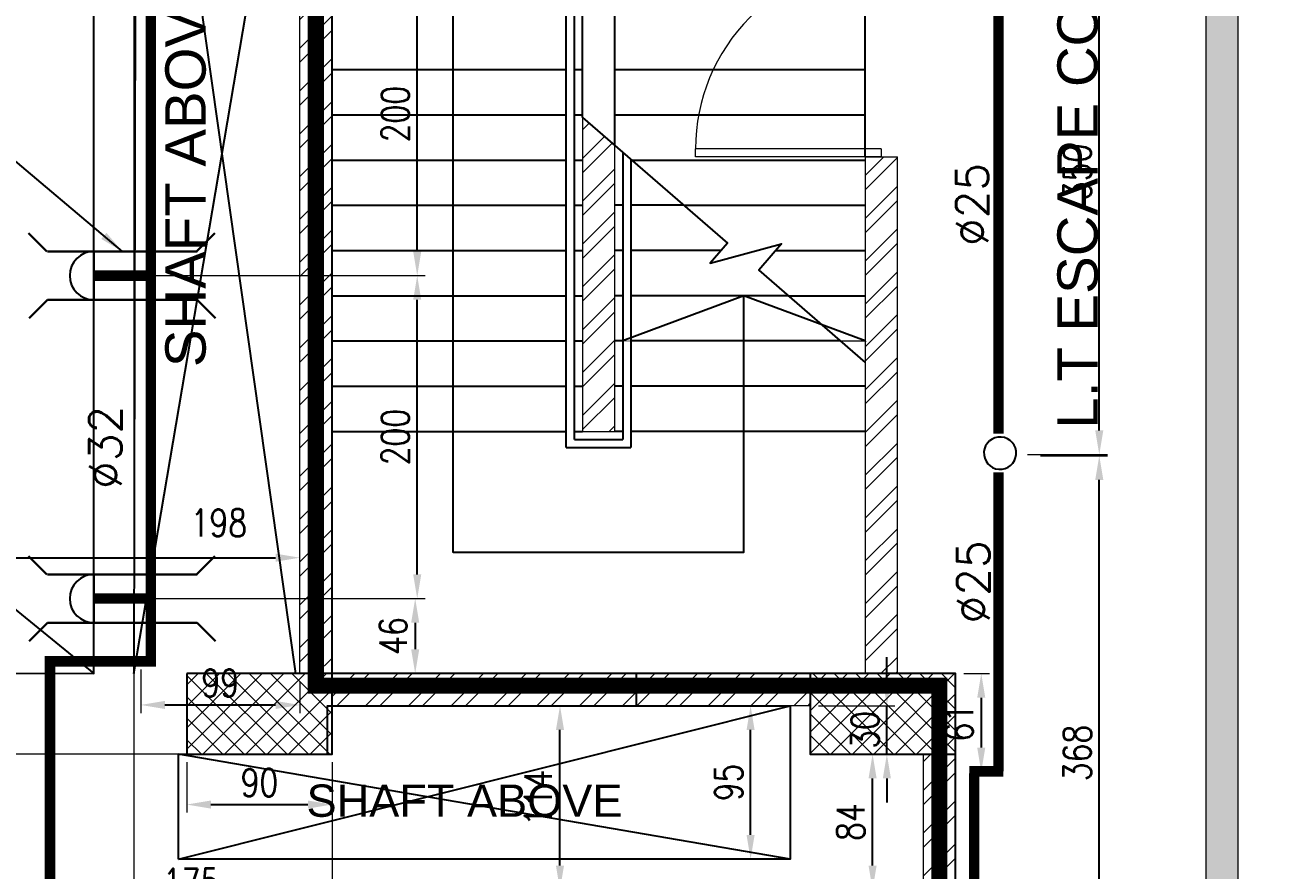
# Model space of a CAD drawing. Header units: inches. Extents: x 1355305 to 1448369, y 326920 to 386626.
# Drawn here: x 1402558 to 1410238, y 350042 to 355277 of the extents above; entities that cross this region are included whole.
import ezdxf
from ezdxf.enums import TextEntityAlignment as Align

# ---------------------------------------------------------------- set-up
doc = ezdxf.new("R2010")
doc.units = ezdxf.units.IN
doc.header["$MEASUREMENT"] = 0
for name, pattern in [('DASHED2', [9.525, 6.35, -3.175]), ('HIDDEN', [9.525, 6.35, -3.175]), ('PHANTOM21', [1.25, 0.625, -0.125, 0.125, -0.125, 0.125, -0.125])]:
    doc.linetypes.add(name, pattern=pattern)
for name, color, linetype, lineweight in [('A-BLOCK', 43, 'Continuous', 13), ('A-DOOR', 10, 'Continuous', 15), ('A-HATCH CONCRETE', 254, 'Continuous', 5), ('A-LEASING LINE', 7, 'DASHED2', 9), ('A-PROJECTION', 31, 'Continuous', 15), ('escape route', 8, 'HIDDEN', 15), ('wall hatch', 252, 'Continuous', 0)]:
    doc.layers.add(name, color=color, linetype=linetype, lineweight=lineweight)
for name, color, linetype in [('DIM2', 222, 'Continuous'), ('FFNEW', 252, 'Continuous'), ('FP-PIPE', 4, 'Continuous'), ('P-FIRE-HOSE', 8, 'PHANTOM21'), ('P-FIRE-SPR', 6, 'Continuous'), ('P-FIRE-TXT', 181, 'Continuous'), ('S-COL', 210, 'Continuous'), ('SHAFT', 7, 'Continuous'), ('SLEEVE', 2, 'Continuous'), ('stair', 1, 'Continuous'), ('TAXT', 3, 'Continuous'), ('TEXT', 181, 'Continuous'), ('VP', 8, 'Continuous')]:
    doc.layers.add(name, color=color, linetype=linetype)
doc.styles.add('MECH', font='romans.shx')
doc.styles.add('ROMANS', font='romans__.ttf', dxfattribs={"width": 0.8})
doc.styles.add('style1', font='arial.ttf')
doc.dimstyles.new('GRAND CINEMA', dxfattribs={"dimtxt": 180, "dimasz": 150, "dimexe": 0.18, "dimexo": 0.06, "dimgap": 100, "dimtad": 1, "dimdec": 0, "dimlfac": 0.1, "dimzin": 1, "dimdsep": 46, "dimtxsty": 'MECH', "dimcen": 0.09, "dimdle": 0.2, "dimclrd": 222, "dimclre": 222, "dimclrt": 3, "dimadec": 0, "dimazin": 0, "dimtfac": 1, "dimtdec": 0, "dimtix": 1, "dimtmove": 2, "dimatfit": 3, "dimfxl": 1, "dimtolj": 1, "dimtzin": 0, "dimlwd": -1, "dimarcsym": 0})
pattern_1 = [(45, (1341716.94, 266100.54), (-132.58252, 132.58252), []), (45, (1341805.33, 266100.54), (-132.58252, 132.58252), [])]

# ---------------------------------------------------------------- blocks, each defined once
blk = doc.blocks.new('SEDRGFE')
at = {"layer": 'A-HATCH CONCRETE'}
h = blk.add_hatch(dxfattribs=at)
h.set_pattern_fill('ANSI37', color=250, scale=750)
h.set_pattern_definition([(45, (1341806.06, 266100.535), (-66.29126, 66.29126), []), (135, (1341806.06, 266100.535), (-66.29126, -66.29126), [])])
h.paths.add_polyline_path([(1383299.6, 686287.6), (1383299.6, 685787.6), (1384199.6, 685787.6), (1384199.6, 686287.6)])
h = blk.add_hatch(dxfattribs=at)
h.set_pattern_fill('ANSI37', color=250, scale=750)
h.set_pattern_definition([(45, (1341716.94, 266100.535), (-66.29126, 66.29126), []), (135, (1341716.94, 266100.535), (-66.29126, -66.29126), [])])
h.paths.add_polyline_path([(1387160.2, 686287.6), (1387160.2, 685787.6), (1388060.2, 685787.6), (1388060.2, 686287.6)])
at = {"layer": 'wall hatch', "ltscale": 500}
h = blk.add_hatch(dxfattribs=at)
h.set_pattern_fill('ANSI35', color=250, scale=500)
h.set_pattern_definition([(45, (1393765.3, 692564.65), (-88.38835, 88.38835), []), (45, (1393853.68, 692564.65), (-88.38835, 88.38835), [156.25, -31.25, 0, -31.25])])
edge = h.paths.add_edge_path(flags=17)
edge.add_line((1395397.4, 703056.1), (1395199.4, 703084.4))
edge.add_line((1395199.4, 703084.4), (1394087.8, 695295.8))
edge.add_line((1394087.8, 695295.8), (1394301.3, 695265.3))
edge.add_line((1394301.3, 695265.3), (1395397.4, 703056.1))
edge.add_line((1395397.4, 703056.1), (1395199.4, 703084.4))
h.paths.add_polyline_path([(1395397.4, 703056.1), (1395199.4, 703084.4), (1394087.8, 695295.8), (1394301.3, 695265.3)], flags=17)
h.paths.add_polyline_path([(1389809.8, 680290.5), (1389609.8, 680287.6), (1389609.8, 674887.6), (1389809.8, 674887.6)])
h = blk.add_hatch(dxfattribs=at)
h.set_pattern_fill('ANSI32', color=250, scale=500)
h.set_pattern_definition([(45, (1341743.92, 266100.58), (-132.58252, 132.58252), []), (45, (1341832.3, 266100.58), (-132.58252, 132.58252), [])])
h.paths.add_polyline_path([(1384199.2, 692222.7), (1383999.5, 692222.7), (1383999.2, 686287.6), (1384199.2, 686287.6)])
h = blk.add_hatch(dxfattribs=at)
h.set_pattern_fill('ANSI32', color=250, scale=500)
h.set_pattern_definition(pattern_1)
h.paths.add_polyline_path([(1387160.2, 686087.6), (1387160.2, 686287.6), (1384199.6, 686287.6), (1384199.6, 686087.6)])
h = blk.add_hatch(dxfattribs=at)
h.set_pattern_fill('ANSI32', color=250, scale=500)
h.set_pattern_definition(pattern_1)
h.paths.add_polyline_path([(1388060.2, 681937.6), (1387860.2, 681937.6), (1387860.2, 680087.6), (1389609.8, 680089.1), (1389609.8, 680289.1), (1388060.2, 680287.6)])
h.paths.add_polyline_path([(1388060.2, 683430.4), (1387860.2, 683430.4), (1387860.2, 681937.6), (1388060.2, 681937.6)])
h.paths.add_polyline_path([(1388060.2, 685787.6), (1387860.2, 685787.6), (1387860.2, 683430.4), (1388060.2, 683430.4)])
at = {"color": 250, "linetype": 'Continuous', "ltscale": 100}
blk.add_lwpolyline([(1389809.8, 674587.6), (1389809.8, 680290.5), (1389609.8, 680287.6), (1388060.2, 680287.6), (1388060.2, 686287.6), (1384199.6, 686287.6), (1384199.6, 693088.7), (1385203, 692941.6), (1385236.3, 693138.9), (1385780.3, 696950.3), (1386823.1, 704255.8), (1386865.5, 704552.8), (1351200.3, 709613.1), (1350433.7, 697904.1), (1372210.6, 694796), (1372208.8, 688237.4), (1371310.5, 688237.4), (1371310.5, 688037.6), (1371310.5, 684787.6), (1363260.4, 684787.6), (1363260.4, 684587.6), (1363260.4, 674587.6), (1389809.8, 674587.6)], dxfattribs=at)
at = {"layer": 'A-BLOCK', "color": 250, "ltscale": 100}
for p, q in [((1384199.6, 686287.6), (1384199.6, 692288.7)), ((1383999.6, 686287.6), (1383999.6, 692188.7)), ((1387210.2, 686287.6), (1384199.6, 686287.6)), ((1387160.2, 686087.6), (1384199.6, 686087.6)), ((1387860.2, 685787.6), (1387860.2, 680087.6)), ((1388060.2, 685787.6), (1388060.2, 680287.6))]:
    blk.add_line(p, q, dxfattribs=at)
at = {"layer": 'escape route', "color": 250, "ltscale": 0.5}
blk.add_line((1382974.6, 682234), (1382974.6, 693767.6), dxfattribs=at)
at = {"layer": 'S-COL', "color": 250}
for points in [[(1383299.6, 686287.6), (1383299.6, 685787.6), (1384199.6, 685787.6), (1384199.6, 686287.6)], [(1387160.2, 686287.6), (1387160.2, 685787.6), (1388060.2, 685787.6), (1388060.2, 686287.6)]]:
    blk.add_lwpolyline(points, close=True, dxfattribs=at)
at = {"layer": 'SHAFT', "color": 250}
blk.add_line((1372324.6, 694772.2), (1382724.6, 686287.4), dxfattribs=at)
at = {"layer": 'SHAFT', "color": 250, "ltscale": 0.5}
for p, q in [((1382984.3, 693258.1), (1382972.2, 686287.6)), ((1382984.3, 693258.1), (1383972.2, 686287.6)), ((1382972.2, 686287.6), (1383974.2, 692188.7)), ((1383249, 685137.6), (1387035.1, 686087.6)), ((1387035.1, 685137.6), (1383249, 685787.6))]:
    blk.add_line(p, q, dxfattribs=at)
at = {"layer": 'SHAFT', "color": 250}
blk.add_lwpolyline([(1371460.5, 688137.4), (1371460.5, 686289.9), (1382724.6, 686287.4), (1382724.6, 693288.3), (1372324.6, 694772.2), (1372324.6, 688137.6), (1371536.1, 688137.6), (1371536.1, 688137.4)], dxfattribs=at)
at = {"layer": 'SHAFT', "color": 250, "ltscale": 0.5}
blk.add_lwpolyline([(1383249, 685137.6), (1383249, 685787.6), (1384171.7, 685787.6), (1384171.7, 686087.6), (1387035.1, 686087.6), (1387035.1, 685137.6)], close=True, dxfattribs=at)
at = {"layer": 'VP', "color": 250, "ltscale": 100}
blk.add_line((1386081.5, 686287.6), (1386081.5, 686087.6), dxfattribs=at)
at = {"layer": 'TAXT', "color": 250, "ltscale": 100, "style": 'style1'}
blk.add_text('SHAFT ABOVE', height=200, dxfattribs=at).set_placement((1384041.4, 685400.6))
at = {"layer": 'TEXT', "color": 250, "ltscale": 0.5, "style": 'style1'}
blk.add_text('SHAFT ABOVE', height=250, rotation=90, dxfattribs=at).set_placement((1383416.8, 688185.3))
blk = doc.blocks.new('SWGDCSTHYTD')
at = {"layer": 'wall hatch', "ltscale": 500}
h = blk.add_hatch(dxfattribs=at)
h.set_pattern_fill('ANSI35', color=254, scale=500)
h.set_pattern_definition([(45, (1414026.02, 413934.91), (-88.3883, 88.3883), []), (45, (1414114.41, 413934.91), (-88.3883, 88.3883), [156.25, -31.25, 0, -31.25])])
edge = h.paths.add_edge_path(flags=17)
edge.add_line((1415658.2, 424426.4), (1415460.2, 424454.6))
edge.add_line((1415460.2, 424454.6), (1414348.5, 416666.1))
edge.add_line((1414348.5, 416666.1), (1414562, 416635.6))
edge.add_line((1414562, 416635.6), (1415658.2, 424426.4))
edge.add_line((1415658.2, 424426.4), (1415460.2, 424454.6))
h.paths.add_polyline_path([(1415658.2, 424426.4), (1415460.2, 424454.6), (1414348.5, 416666.1), (1414562, 416635.6)], flags=17)
h.paths.add_polyline_path([(1413834, 413117.2), (1413862.2, 413315.2), (1409870.6, 413884.9), (1409870.6, 413723.5), (1409870.5, 413686.5), (1409870.6, 402957.8), (1410070.6, 402957.8), (1410070.6, 413654.4)])
h.paths.add_polyline_path([(1414152.1, 413930.4), (1413954.1, 413958.7), (1413918.8, 413711.2), (1414116.8, 413683)])
h.paths.add_polyline_path([(1409870.6, 401657.8), (1410070.6, 401660.7), (1410070.6, 401757.8), (1409870.6, 401757.8)])
h = blk.add_hatch(dxfattribs=at)
h.set_pattern_fill('ANSI32', color=254, scale=500)
h.set_pattern_definition([(45, (1362002.67, -12529.2), (-132.58252, 132.58252), []), (45, (1362091.06, -12529.2), (-132.58252, 132.58252), [])])
h.paths.add_polyline_path([(1407960.3, 410858), (1407760.3, 410858), (1407760.3, 407657.8), (1407960.3, 407657.8)])
h.paths.add_polyline_path([(1406010.3, 411102.4), (1406010.3, 409157.8), (1406210.3, 409157.8), (1406210.3, 410929)])
at = {"color": 254, "linetype": 'Continuous', "ltscale": 100}
blk.add_lwpolyline([(1410070.6, 395957.8), (1410070.6, 401660.7), (1409870.6, 401657.8), (1408321, 401657.8), (1408321, 407657.8), (1404460.3, 407657.8), (1404460.3, 414459), (1405463.7, 414311.9), (1405497, 414509.2), (1406041, 418320.5), (1407083.9, 425626.1), (1407126.2, 425923.1), (1371461, 430983.4), (1370694.5, 419274.3), (1392471.3, 416166.3), (1392469.5, 409607.7), (1391571.2, 409607.7), (1391571.2, 409407.8), (1391571.2, 406157.8), (1383521.2, 406157.8), (1383521.2, 405957.8), (1383521.2, 395957.8), (1410070.6, 395957.8)], dxfattribs=at)
at = {"layer": 'A-BLOCK', "color": 254, "ltscale": 100}
for p, q in [((1404460.3, 407657.8), (1404460.3, 413659)), ((1407760.3, 410858), (1407760.3, 407657.8)), ((1407760.3, 410858), (1407960.3, 410858)), ((1407960.3, 407657.8), (1407960.3, 410858)), ((1407471, 407657.8), (1404460.3, 407657.8)), ((1408321, 407157.8), (1408321, 401657.8))]:
    blk.add_line(p, q, dxfattribs=at)
blk.add_lwpolyline([(1409870.6, 413884.9), (1409870.6, 402957.8), (1410070.6, 402957.8), (1410070.6, 413654.4), (1413835.4, 413117)], dxfattribs=at)
blk.add_lwpolyline([(1406010.3, 411102.4), (1406010.3, 409157.8), (1406210.3, 409157.8), (1406210.3, 410929)], close=True, dxfattribs=at)
at = {"layer": 'A-DOOR', "color": 254}
for p, q in [((1406710.3, 410858), (1406710.3, 410908)), ((1407860.3, 410908), (1406710.3, 410908)), ((1407860.3, 410908), (1407860.3, 410858)), ((1407860.3, 410858), (1406710.3, 410858))]:
    blk.add_line(p, q, dxfattribs=at)
blk.add_arc((1407860.3, 410908), 1150, 89.99782, 180, dxfattribs=at)
at = {"layer": 'A-PROJECTION', "color": 254}
blk.add_line((1407607.1, 409717.8), (1407760.3, 409717.8), dxfattribs=at)
at = {"layer": 'S-COL', "color": 254}
blk.add_lwpolyline([(1408321, 407157.8), (1408321, 407157.8), (1408321, 407657.8), (1407421, 407657.8)], dxfattribs=at)
at = {"layer": 'SHAFT', "color": 254, "linetype": 'HIDDEN', "ltscale": 0.5}
for p, q in [((1406210.3, 410929), (1406210.3, 412797.8)), ((1407760.3, 410858), (1407760.3, 412060.8)), ((1406210.3, 411397.8), (1407760.3, 411397.8)), ((1406210.3, 411117.8), (1407760.3, 411117.8)), ((1406315.5, 410837.8), (1407760.3, 410837.8)), ((1406638.4, 410557.8), (1407760.3, 410557.8)), ((1407207.9, 410277.8), (1407760.3, 410277.8)), ((1407284.2, 409997.8), (1407760.3, 409997.8))]:
    blk.add_line(p, q, dxfattribs=at)
at = {"layer": 'stair', "color": 254}
for p, q in [((1405910.3, 409057.8), (1405910.3, 412897.8)), ((1405960.3, 409107.8), (1405960.3, 412897.8)), ((1405210.3, 408407.8), (1405210.3, 412797.8)), ((1406010.3, 411102.4), (1406010.3, 412797.8)), ((1404460.3, 411397.8), (1405910.3, 411397.8)), ((1405960.3, 411397.8), (1406010.3, 411397.8)), ((1404460.3, 411117.8), (1405910.3, 411117.8)), ((1405960.3, 411117.8), (1406010.3, 411117.8)), ((1406260.3, 410885.6), (1406260.3, 409107.8)), ((1404460.3, 410837.8), (1405910.3, 410837.8)), ((1405960.3, 410837.8), (1406010.3, 410837.8)), ((1406310.3, 410842.3), (1406310.3, 409057.8)), ((1404460.3, 410557.8), (1405910.3, 410557.8)), ((1405960.3, 410557.8), (1406010.3, 410557.8)), ((1406260.3, 410557.8), (1406210.3, 410557.8)), ((1406638.4, 410557.8), (1406310.3, 410557.8)), ((1404460.3, 410277.8), (1405910.3, 410277.8)), ((1405960.3, 410277.8), (1406010.3, 410277.8)), ((1406260.3, 410277.8), (1406210.3, 410277.8)), ((1406869.2, 410277.8), (1406310.3, 410277.8)), ((1404460.3, 409997.8), (1405910.3, 409997.8)), ((1405960.3, 409997.8), (1406010.3, 409997.8)), ((1406260.3, 409997.8), (1406210.3, 409997.8)), ((1407284.2, 409997.8), (1406310.3, 409997.8)), ((1407010.3, 408407.8), (1407010.3, 409997.8)), ((1404460.3, 409717.8), (1405910.3, 409717.8)), ((1405960.3, 409717.8), (1406010.3, 409717.8)), ((1406260.3, 409717.8), (1406210.3, 409717.8)), ((1407607.1, 409717.8), (1406310.3, 409717.8)), ((1404460.3, 409437.8), (1405910.3, 409437.8)), ((1405960.3, 409437.8), (1406010.3, 409437.8)), ((1406260.3, 409437.8), (1406210.3, 409437.8)), ((1407760.3, 409437.8), (1406310.3, 409437.8)), ((1404460.3, 409157.8), (1405910.3, 409157.8)), ((1405960.3, 409157.8), (1406010.3, 409157.8)), ((1406260.3, 409157.8), (1406210.3, 409157.8)), ((1407760.3, 409157.8), (1406310.3, 409157.8)), ((1405910.3, 409057.8), (1406310.3, 409057.8)), ((1405960.3, 409107.8), (1406260.3, 409107.8)), ((1405960.3, 409107.8), (1406260.3, 409107.8)), ((1407010.3, 408407.8), (1405210.3, 408407.8))]:
    blk.add_line(p, q, dxfattribs=at)
at = {"layer": 'stair', "color": 254, "const_width": 5}
blk.add_lwpolyline([(1405210.3, 412797.8), (1405210.3, 408407.8), (1407010.3, 408407.8), (1407010.3, 409997.8), (1406260.3, 409717.8), (1407760.3, 409717.8), (1407010.3, 409997.8)], dxfattribs=at)
at = {"layer": 'stair', "color": 254}
for points in [[(1406010.3, 411102.4), (1406908.7, 410323.4), (1406802.1, 410200.4), (1407243.7, 410319.1), (1407102.1, 410155.7), (1407760.3, 409585)], [(1407760.3, 409717.8), (1407010.3, 409997.8), (1406260.3, 409717.8)]]:
    blk.add_lwpolyline(points, dxfattribs=at)
at = {"layer": 'TEXT', "color": 254, "ltscale": 0.5, "style": 'style1'}
blk.add_text('L.T ESCAPE CORRIDOR', height=250, rotation=90, dxfattribs=at).set_placement((1409200.9, 409174.5))
blk = doc.blocks.new('SIDEWALL')
at = {"layer": 'P-FIRE-SPR', "color": 252}
for p, q in [((0.15, 0), (-0.15, 0)), ((0, 0), (0, -0.075))]:
    blk.add_line(p, q, dxfattribs=at)
blk.add_arc((0, 0), 0.15, 0, 180, dxfattribs=at)
blk = doc.blocks.new('A$C365C0078')
at = {"color": 2, "lineweight": 30}
for p, q in [((-149.3, 461), (-263.1, 574.8)), ((149.3, 465), (263.1, 578.9)), ((-149.3, 461), (-149.3, -465)), ((149.3, 461), (149.3, -465)), ((-149.3, -465), (-263.1, -578.9)), ((149.3, -461), (263.1, -574.8))]:
    blk.add_line(p, q, dxfattribs=at)
blk = doc.blocks.new('*D1111')
at = {"layer": 'Defpoints', "color": 0, "transparency": 16777216}
for p in [(32075.6, -22864.3), (32613.3, -22864.3), (32075.6, -24004.3)]:
    blk.add_point(p, dxfattribs=at)
at = {"layer": 'DIM2', "color": 222, "lineweight": -2, "transparency": 16777216}
for p, q in [((32125.6, -22864.3), (32663.3, -22864.3)), ((32125.6, -24004.3), (32663.3, -24004.3))]:
    blk.add_line(p, q, dxfattribs=at)
at = {"layer": 'DIM2', "color": 222, "transparency": 16777216}
blk.add_line((32613.3, -23854.3), (32613.3, -23014.3), dxfattribs=at)
for points in [[(32588.3, -23014.3), (32638.3, -23014.3), (32613.3, -22864.3)], [(32588.3, -23854.3), (32638.3, -23854.3), (32613.3, -24004.3)]]:
    blk.add_solid(points, dxfattribs=at)
at = {"layer": 'DIM2', "color": 3, "transparency": 16777216, "insert": (32478.3, -23434.3), "char_height": 170, "attachment_point": 5, "rotation": 90, "style": 'ROMANS'}
blk.add_mtext('\\A1;114', dxfattribs=at)
blk = doc.blocks.new('*D1112')
at = {"layer": 'Defpoints', "color": 0, "transparency": 16777216}
for p in [(33793.4, -22864.3), (34038, -22864.3), (34038, -23814.3)]:
    blk.add_point(p, dxfattribs=at)
at = {"layer": 'DIM2', "color": 222, "lineweight": -2, "transparency": 16777216}
for p, q in [((33988, -22864.3), (33743.4, -22864.3)), ((33988, -23814.3), (33743.4, -23814.3))]:
    blk.add_line(p, q, dxfattribs=at)
at = {"layer": 'DIM2', "color": 222, "transparency": 16777216}
blk.add_line((33793.4, -23664.3), (33793.4, -23014.3), dxfattribs=at)
for points in [[(33768.4, -23014.3), (33818.4, -23014.3), (33793.4, -22864.3)], [(33768.4, -23664.3), (33818.4, -23664.3), (33793.4, -23814.3)]]:
    blk.add_solid(points, dxfattribs=at)
at = {"layer": 'DIM2', "color": 3, "transparency": 16777216, "insert": (33657.6, -23339.3), "char_height": 170, "attachment_point": 5, "rotation": 90, "style": 'ROMANS'}
blk.add_mtext('\\A1;95', dxfattribs=at)
blk = doc.blocks.new('*D1113')
at = {"layer": 'Defpoints', "color": 0, "transparency": 16777216}
for p in [(34163.1, -22864.3), (34637.3, -22864.3), (34163.1, -23164.3)]:
    blk.add_point(p, dxfattribs=at)
at = {"layer": 'DIM2', "color": 222, "transparency": 16777216}
for p, q in [((34637.3, -22714.3), (34637.3, -22564.3)), ((34637.3, -23164.3), (34637.3, -22864.3)), ((34637.3, -23314.3), (34637.3, -23464.3))]:
    blk.add_line(p, q, dxfattribs=at)
at = {"layer": 'DIM2', "color": 222, "lineweight": -2, "transparency": 16777216}
for p, q in [((34213.1, -22864.3), (34687.3, -22864.3)), ((34213.1, -23164.3), (34687.3, -23164.3))]:
    blk.add_line(p, q, dxfattribs=at)
at = {"layer": 'DIM2', "color": 222, "transparency": 16777216}
for points in [[(34612.3, -22714.3), (34662.3, -22714.3), (34637.3, -22864.3)], [(34612.3, -23314.3), (34662.3, -23314.3), (34637.3, -23164.3)]]:
    blk.add_solid(points, dxfattribs=at)
at = {"layer": 'DIM2', "color": 3, "transparency": 16777216, "insert": (34501.5, -23014.3), "char_height": 170, "attachment_point": 5, "rotation": 90, "style": 'ROMANS'}
blk.add_mtext('\\A1;30', dxfattribs=at)
blk = doc.blocks.new('*D1114')
at = {"layer": 'Defpoints', "color": 0, "transparency": 16777216}
for p in [(28615.1, -23164.3), (30302.4, -23164.3), (28235.9, -24004.3)]:
    blk.add_point(p, dxfattribs=at)
at = {"layer": 'DIM2', "color": 222, "lineweight": -2, "transparency": 16777216}
for p, q in [((30252.4, -23164.3), (28565.1, -23164.3)), ((28285.9, -24004.3), (28665.1, -24004.3))]:
    blk.add_line(p, q, dxfattribs=at)
at = {"layer": 'DIM2', "color": 222, "transparency": 16777216}
blk.add_line((28615.1, -23854.3), (28615.1, -23314.3), dxfattribs=at)
for points in [[(28590.1, -23314.3), (28640.1, -23314.3), (28615.1, -23164.3)], [(28590.1, -23854.3), (28640.1, -23854.3), (28615.1, -24004.3)]]:
    blk.add_solid(points, dxfattribs=at)
at = {"layer": 'DIM2', "color": 3, "transparency": 16777216, "insert": (28479.3, -23584.3), "char_height": 170, "attachment_point": 5, "rotation": 90, "style": 'ROMANS'}
blk.add_mtext('\\A1;84', dxfattribs=at)
blk = doc.blocks.new('*D1120')
at = {"layer": 'Defpoints', "color": 0, "transparency": 16777216}
for p in [(34259.5, -23164.3), (34548.7, -23164.3), (34391.3, -24004.3)]:
    blk.add_point(p, dxfattribs=at)
at = {"layer": 'DIM2', "color": 222, "lineweight": -2, "transparency": 16777216}
for p, q in [((34309.5, -23164.3), (34598.7, -23164.3)), ((34441.3, -24004.3), (34598.7, -24004.3))]:
    blk.add_line(p, q, dxfattribs=at)
at = {"layer": 'DIM2', "color": 222, "transparency": 16777216}
blk.add_line((34548.7, -23854.3), (34548.7, -23314.3), dxfattribs=at)
for points in [[(34523.7, -23314.3), (34573.7, -23314.3), (34548.7, -23164.3)], [(34523.7, -23854.3), (34573.7, -23854.3), (34548.7, -24004.3)]]:
    blk.add_solid(points, dxfattribs=at)
at = {"layer": 'DIM2', "color": 3, "transparency": 16777216, "insert": (34412.9, -23584.3), "char_height": 170, "attachment_point": 5, "rotation": 90, "style": 'ROMANS'}
blk.add_mtext('\\A1;84', dxfattribs=at)
blk = doc.blocks.new('*D1246')
at = {"layer": 'Defpoints', "color": 0, "transparency": 16777216}
for p in [(31002.4, -21947.3), (29025.4, -22363.5), (31002.4, -22479.9)]:
    blk.add_point(p, dxfattribs=at)
at = {"layer": 'DIM2', "color": 222, "lineweight": -2, "transparency": 16777216}
for p, q in [((29025.4, -22313.5), (29025.4, -21897.3)), ((31002.4, -22429.9), (31002.4, -21897.3))]:
    blk.add_line(p, q, dxfattribs=at)
at = {"layer": 'DIM2', "color": 222, "transparency": 16777216}
blk.add_line((29175.4, -21947.3), (30852.4, -21947.3), dxfattribs=at)
for points in [[(29175.4, -21922.3), (29175.4, -21972.3), (29025.4, -21947.3)], [(30852.4, -21922.3), (30852.4, -21972.3), (31002.4, -21947.3)]]:
    blk.add_solid(points, dxfattribs=at)
at = {"layer": 'DIM2', "color": 3, "transparency": 16777216, "insert": (30501.1, -21731.9), "char_height": 170, "attachment_point": 5, "style": 'ROMANS'}
blk.add_mtext('\\A1;198', dxfattribs=at)
blk = doc.blocks.new('*D1247')
at = {"layer": 'Defpoints', "color": 0, "transparency": 16777216}
for p in [(30017.1, -22200.5), (31002.4, -22664.3), (31716.8, -22664.3)]:
    blk.add_point(p, dxfattribs=at)
at = {"layer": 'DIM2', "color": 222, "lineweight": -2, "transparency": 16777216}
for p, q in [((30067.1, -22200.5), (31766.8, -22200.5)), ((31052.4, -22664.3), (31766.8, -22664.3))]:
    blk.add_line(p, q, dxfattribs=at)
at = {"layer": 'DIM2', "color": 222, "transparency": 16777216}
blk.add_line((31716.8, -22350.5), (31716.8, -22514.3), dxfattribs=at)
for points in [[(31691.8, -22350.5), (31741.8, -22350.5), (31716.8, -22200.5)], [(31691.8, -22514.3), (31741.8, -22514.3), (31716.8, -22664.3)]]:
    blk.add_solid(points, dxfattribs=at)
at = {"layer": 'DIM2', "color": 3, "transparency": 16777216, "insert": (31581, -22432.4), "char_height": 170, "attachment_point": 5, "rotation": 90, "style": 'ROMANS'}
blk.add_mtext('\\A1;46', dxfattribs=at)
blk = doc.blocks.new('*D1248')
at = {"layer": 'Defpoints', "color": 0, "transparency": 16777216}
for p in [(30017.1, -20200.5), (31729.3, -20200.5), (31449.1, -22200.5)]:
    blk.add_point(p, dxfattribs=at)
at = {"layer": 'DIM2', "color": 222, "lineweight": -2, "transparency": 16777216}
for p, q in [((30067.1, -20200.5), (31779.3, -20200.5)), ((31499.1, -22200.5), (31779.3, -22200.5))]:
    blk.add_line(p, q, dxfattribs=at)
at = {"layer": 'DIM2', "color": 222, "transparency": 16777216}
blk.add_line((31729.3, -22050.5), (31729.3, -20350.5), dxfattribs=at)
for points in [[(31704.3, -20350.5), (31754.3, -20350.5), (31729.3, -20200.5)], [(31704.3, -22050.5), (31754.3, -22050.5), (31729.3, -22200.5)]]:
    blk.add_solid(points, dxfattribs=at)
at = {"layer": 'DIM2', "color": 3, "transparency": 16777216, "insert": (31593.5, -21200.5), "char_height": 170, "attachment_point": 5, "rotation": 90, "style": 'ROMANS'}
blk.add_mtext('\\A1;200', dxfattribs=at)
blk = doc.blocks.new('*D1249')
at = {"layer": 'Defpoints', "color": 0, "transparency": 16777216}
for p in [(30017.1, -18200.5), (31729.3, -18200.5), (31469.8, -20200.5)]:
    blk.add_point(p, dxfattribs=at)
at = {"layer": 'DIM2', "color": 222, "lineweight": -2, "transparency": 16777216}
for p, q in [((30067.1, -18200.5), (31779.3, -18200.5)), ((31519.8, -20200.5), (31779.3, -20200.5))]:
    blk.add_line(p, q, dxfattribs=at)
at = {"layer": 'DIM2', "color": 222, "transparency": 16777216}
blk.add_line((31729.3, -20050.5), (31729.3, -18350.5), dxfattribs=at)
for points in [[(31704.3, -18350.5), (31754.3, -18350.5), (31729.3, -18200.5)], [(31704.3, -20050.5), (31754.3, -20050.5), (31729.3, -20200.5)]]:
    blk.add_solid(points, dxfattribs=at)
at = {"layer": 'DIM2', "color": 3, "transparency": 16777216, "insert": (31593.5, -19200.5), "char_height": 170, "attachment_point": 5, "rotation": 90, "style": 'ROMANS'}
blk.add_mtext('\\A1;200', dxfattribs=at)
blk = doc.blocks.new('*D1252')
at = {"layer": 'Defpoints', "color": 0, "transparency": 16777216}
for p in [(30017.1, -22588.8), (31002.5, -22664.3), (31002.5, -22859.4)]:
    blk.add_point(p, dxfattribs=at)
at = {"layer": 'DIM2', "color": 222, "lineweight": -2, "transparency": 16777216}
for p, q in [((30017.1, -22638.8), (30017.1, -22909.4)), ((31002.5, -22714.3), (31002.5, -22909.4))]:
    blk.add_line(p, q, dxfattribs=at)
at = {"layer": 'DIM2', "color": 222, "transparency": 16777216}
blk.add_line((30167.1, -22859.4), (30852.5, -22859.4), dxfattribs=at)
for points in [[(30167.1, -22834.4), (30167.1, -22884.4), (30017.1, -22859.4)], [(30852.5, -22834.4), (30852.5, -22884.4), (31002.5, -22859.4)]]:
    blk.add_solid(points, dxfattribs=at)
at = {"layer": 'DIM2', "color": 3, "transparency": 16777216, "insert": (30509.8, -22723.7), "char_height": 170, "attachment_point": 5, "style": 'ROMANS'}
blk.add_mtext('\\A1;99', dxfattribs=at)
blk = doc.blocks.new('*D1258')
at = {"layer": 'Defpoints', "color": 0, "transparency": 16777216}
for p in [(35537.7, -21316), (35952.4, -21316), (35503.1, -24997.5)]:
    blk.add_point(p, dxfattribs=at)
at = {"layer": 'DIM2', "color": 252, "lineweight": -2, "transparency": 16777216}
for p, q in [((35587.7, -21316), (36002.4, -21316)), ((35553.1, -24997.5), (36002.4, -24997.5))]:
    blk.add_line(p, q, dxfattribs=at)
at = {"layer": 'DIM2', "color": 252, "transparency": 16777216}
blk.add_line((35952.4, -24847.5), (35952.4, -21466), dxfattribs=at)
for points in [[(35927.4, -21466), (35977.4, -21466), (35952.4, -21316)], [(35927.4, -24847.5), (35977.4, -24847.5), (35952.4, -24997.5)]]:
    blk.add_solid(points, dxfattribs=at)
at = {"layer": 'DIM2', "color": 252, "transparency": 16777216, "insert": (35816.6, -23156.8), "char_height": 170, "attachment_point": 5, "rotation": 90, "style": 'ROMANS'}
blk.add_mtext('\\A1;368', dxfattribs=at)
blk = doc.blocks.new('*D1260')
at = {"layer": 'Defpoints', "color": 0, "transparency": 16777216}
for p in [(35063.1, -22664.3), (35178.2, -23273.3), (35221.7, -23273.3)]:
    blk.add_point(p, dxfattribs=at)
at = {"layer": 'DIM2', "color": 222, "lineweight": -2, "transparency": 16777216}
for p, q in [((35113.1, -22664.3), (35271.7, -22664.3)), ((35228.2, -23273.3), (35271.7, -23273.3))]:
    blk.add_line(p, q, dxfattribs=at)
at = {"layer": 'DIM2', "color": 222, "transparency": 16777216}
blk.add_line((35221.7, -22814.3), (35221.7, -23123.3), dxfattribs=at)
for points in [[(35196.7, -22814.3), (35246.7, -22814.3), (35221.7, -22664.3)], [(35196.7, -23123.3), (35246.7, -23123.3), (35221.7, -23273.3)]]:
    blk.add_solid(points, dxfattribs=at)
at = {"layer": 'DIM2', "color": 3, "transparency": 16777216, "insert": (35086, -22968.8), "char_height": 170, "attachment_point": 5, "rotation": 90, "style": 'ROMANS'}
blk.add_mtext('\\A1;61', dxfattribs=at)
blk = doc.blocks.new('*D1269')
at = {"layer": 'Defpoints', "color": 0, "transparency": 16777216}
for p in [(31202.4, -23164.3), (29455.1, -23538), (31202.4, -24093.6)]:
    blk.add_point(p, dxfattribs=at)
at = {"layer": 'DIM2', "color": 222, "lineweight": -2, "transparency": 16777216}
for p, q in [((31202.4, -23214.3), (31202.4, -24143.6)), ((29455.1, -23588), (29455.1, -24143.6))]:
    blk.add_line(p, q, dxfattribs=at)
at = {"layer": 'DIM2', "color": 222, "transparency": 16777216}
blk.add_line((29605.1, -24093.6), (31052.4, -24093.6), dxfattribs=at)
for points in [[(29605.1, -24068.6), (29605.1, -24118.6), (29455.1, -24093.6)], [(31052.4, -24068.6), (31052.4, -24118.6), (31202.4, -24093.6)]]:
    blk.add_solid(points, dxfattribs=at)
at = {"layer": 'DIM2', "color": 3, "transparency": 16777216, "insert": (30328.8, -23957.8), "char_height": 170, "attachment_point": 5, "style": 'ROMANS'}
blk.add_mtext('\\A1;175', dxfattribs=at)
blk = doc.blocks.new('*D1270')
at = {"layer": 'Defpoints', "color": 0, "transparency": 16777216}
for p in [(30302.4, -23164.3), (31202.4, -23164.4), (31202.4, -23476.1)]:
    blk.add_point(p, dxfattribs=at)
at = {"layer": 'DIM2', "color": 222, "lineweight": -2, "transparency": 16777216}
for p, q in [((30302.4, -23214.3), (30302.4, -23526.1)), ((31202.4, -23214.4), (31202.4, -23526.1))]:
    blk.add_line(p, q, dxfattribs=at)
at = {"layer": 'DIM2', "color": 222, "transparency": 16777216}
blk.add_line((30452.4, -23476.1), (31052.4, -23476.1), dxfattribs=at)
for points in [[(30452.4, -23451.1), (30452.4, -23501.1), (30302.4, -23476.1)], [(31052.4, -23451.1), (31052.4, -23501.1), (31202.4, -23476.1)]]:
    blk.add_solid(points, dxfattribs=at)
at = {"layer": 'DIM2', "color": 3, "transparency": 16777216, "insert": (30752.4, -23340.3), "char_height": 170, "attachment_point": 5, "style": 'ROMANS'}
blk.add_mtext('\\A1;90', dxfattribs=at)
blk = doc.blocks.new('*D1312')
at = {"layer": 'Defpoints', "color": 0, "transparency": 16777216}
for p in [(35448.6, -17808.7), (35952.4, -17808.7), (35457.5, -21309)]:
    blk.add_point(p, dxfattribs=at)
at = {"layer": 'DIM2', "color": 252, "lineweight": -2, "transparency": 16777216}
for p, q in [((35498.6, -17808.7), (36002.4, -17808.7)), ((35507.5, -21309), (36002.4, -21309))]:
    blk.add_line(p, q, dxfattribs=at)
at = {"layer": 'DIM2', "color": 252, "transparency": 16777216}
blk.add_line((35952.4, -21159), (35952.4, -17958.7), dxfattribs=at)
for points in [[(35927.4, -17958.7), (35977.4, -17958.7), (35952.4, -17808.7)], [(35927.4, -21159), (35977.4, -21159), (35952.4, -21309)]]:
    blk.add_solid(points, dxfattribs=at)
at = {"layer": 'DIM2', "color": 252, "transparency": 16777216, "insert": (35816.6, -19558.8), "char_height": 170, "attachment_point": 5, "rotation": 90, "style": 'ROMANS'}
blk.add_mtext('\\A1;350', dxfattribs=at)
blk = doc.blocks.new('A$C6DC347C1')
at = {"layer": 'A-LEASING LINE', "color": 6, "const_width": 100}
blk.add_lwpolyline([(-1797, 660.5), (-2564.1, -11048.5), (19312.7, -14170.9), (19312.7, -20715.1), (18412.6, -20714.9), (18412.6, -24265), (10362.6, -24265), (10362.6, -34365), (36712, -34365), (36712, -28765), (34962.4, -28765), (34962.4, -22740), (31101.7, -22740), (31101.7, -15751.8), (32125.3, -15898.6), (33276.1, -7757.8), (33283.8, -7758.8), (33770.9, -4393.3), (-1797, 660.5)], dxfattribs=at)
at = {"layer": 'FP-PIPE', "color": 4, "const_width": 65}
for points in [[(30016.4, -16697.8), (30079.6, -16697.8), (30079.6, -22589), (29455.1, -22589), (29455.1, -27304.3)], [(29727.5, -20200.6), (30079.6, -20200.6)], [(29727.5, -22200.6), (30079.6, -22200.6)]]:
    blk.add_lwpolyline(points, dxfattribs=at)
at = {"layer": 'FP-PIPE', "color": 252, "const_width": 65}
for points in [[(35328.9, -17919.7), (35328.9, -21179.7)], [(35328.9, -21419.7), (35328.9, -23270.7)], [(35146.9, -23270.2), (35358, -23270.1)], [(35178.2, -27304.3), (35178.2, -23283.1)]]:
    blk.add_lwpolyline(points, dxfattribs=at)
at = {"layer": 'P-FIRE-SPR', "color": 252, "extrusion": (0, 0, -1)}
blk.add_ellipse((35337.9, -21300), major_axis=(-70.7, 70.7), ratio=1, start_param=0.860134, end_param=7.143319, dxfattribs=at)
at = {"layer": 'P-FIRE-HOSE', "xscale": 1000, "yscale": 1000, "zscale": 1000, "rotation": 90.00000000000017}
for p in [(29727.5, -20200.6), (29727.5, -22200.6)]:
    blk.add_blockref('SIDEWALL', p, dxfattribs=at)
at = {"layer": 'SLEEVE', "rotation": 90}
for p in [(29901.5, -20200.6), (29901.5, -22200.6)]:
    blk.add_blockref('A$C365C0078', p, dxfattribs=at)
at = {"layer": 'P-FIRE-TXT', "color": 252, "style": 'MECH'}
for p in [(35165.4, -19759.5), (35172, -22097.8)]:
    blk.add_text('%%C25', height=200, rotation=90, dxfattribs=at).set_placement(p, align=Align.MIDDLE_CENTER)
at = {"layer": 'P-FIRE-TXT', "style": 'MECH'}
blk.add_text('%%C32', height=200, rotation=90, dxfattribs=at).set_placement((29798.7, -21264.1), align=Align.MIDDLE_CENTER)
at = {"layer": 'DIM2', "color": 252}
for base, p1, p2, override, picture, middle in [((35952.4, -17808.7), (35457.5, -21309), (35448.6, -17808.7), {"dimtxt": 170, "dimexe": 50, "dimexo": 50, "dimgap": 50, "dimtxsty": 'ROMANS', "dimclrd": 252, "dimclre": 252, "dimclrt": 252, "dimfxl": 6000}, '*D1312', (35816.6, -19558.8)), ((35952.4, -21316), (35503.1, -24997.5), (35537.7, -21316), {"dimtxt": 170, "dimexe": 50, "dimexo": 50, "dimgap": 50, "dimtxsty": 'ROMANS', "dimclrd": 252, "dimclre": 252, "dimclrt": 252, "dimfxl": 6000}, '*D1258', (35816.6, -23156.8)), ((35221.7, -23273.3), (35063.1, -22664.3), (35178.2, -23273.3), {"dimtxt": 170, "dimexe": 50, "dimexo": 50, "dimgap": 50, "dimtxsty": 'ROMANS', "dimfxl": 6000}, '*D1260', (35086, -22968.8))]:
    dim = blk.add_linear_dim(base=base, p1=p1, p2=p2, angle=90, dimstyle='GRAND CINEMA', override=override, dxfattribs=at)
    dim.commit()
    dim.dimension.update_dxf_attribs({"geometry": picture, "text_midpoint": middle})
at = {"layer": 'DIM2'}
for base, p1, p2, picture, middle in [((31729.3, -18200.5), (31469.8, -20200.5), (30017.1, -18200.5), '*D1249', (31593.5, -19200.5)), ((31729.3, -20200.5), (31449.1, -22200.5), (30017.1, -20200.5), '*D1248', (31593.5, -21200.5)), ((31716.8, -22664.3), (30017.1, -22200.5), (31002.4, -22664.3), '*D1247', (31581, -22432.4)), ((34637.3, -22864.3), (34163.1, -23164.3), (34163.1, -22864.3), '*D1113', (34501.5, -23014.3)), ((32613.3, -22864.3), (32075.6, -24004.3), (32075.6, -22864.3), '*D1111', (32478.3, -23434.3)), ((33793.4, -22864.3), (34038, -23814.3), (34038, -22864.3), '*D1112', (33657.6, -23339.3)), ((28615.1, -23164.3), (28235.9, -24004.3), (30302.4, -23164.3), '*D1114', (28479.3, -23584.3)), ((34548.7, -23164.3), (34391.3, -24004.3), (34259.5, -23164.3), '*D1120', (34412.9, -23584.3))]:
    dim = blk.add_linear_dim(base=base, p1=p1, p2=p2, angle=90, dimstyle='GRAND CINEMA', override={"dimtxt": 170, "dimexe": 50, "dimexo": 50, "dimgap": 50, "dimtxsty": 'ROMANS', "dimfxl": 6000}, dxfattribs=at)
    dim.commit()
    dim.dimension.update_dxf_attribs({"geometry": picture, "text_midpoint": middle})
dim = blk.add_linear_dim(base=(31002.4, -21947.3), p1=(29025.4, -22363.5), p2=(31002.4, -22479.9), dimstyle='GRAND CINEMA', override={"dimtxt": 170, "dimexe": 50, "dimexo": 50, "dimgap": 50, "dimtxsty": 'ROMANS', "dimfxl": 6000}, dxfattribs=at)
dim.commit()
dim.dimension.update_dxf_attribs({"geometry": '*D1246', "text_midpoint": (30501.1, -21731.9), "dimtype": 160})
for base, p1, p2, picture, middle in [((31002.5, -22859.4), (30017.1, -22588.8), (31002.5, -22664.3), '*D1252', (30509.8, -22723.7)), ((31202.4, -24093.6), (29455.1, -23538), (31202.4, -23164.3), '*D1269', (30328.8, -23957.8)), ((31202.4, -23476.1), (30302.4, -23164.3), (31202.4, -23164.4), '*D1270', (30752.4, -23340.3))]:
    dim = blk.add_linear_dim(base=base, p1=p1, p2=p2, dimstyle='GRAND CINEMA', override={"dimtxt": 170, "dimexe": 50, "dimexo": 50, "dimgap": 50, "dimtxsty": 'ROMANS', "dimfxl": 6000}, dxfattribs=at)
    dim.commit()
    dim.dimension.update_dxf_attribs({"geometry": picture, "text_midpoint": middle})
blk.add_leader([(29903.5, -20051.3), (28242.3, -18649.7), (26026.8, -18649.7)], dimstyle='GRAND CINEMA', override={"dimtxt": 170, "dimexe": 50, "dimexo": 50, "dimgap": 50, "dimtxsty": 'ROMANS', "dimfxl": 6000}, dxfattribs=at)

msp = doc.modelspace()

# ---------------------------------------------------------------- block references
at = {"color": 252, "linetype": 'Continuous'}
msp.add_blockref('SWGDCSTHYTD', (0, -56398.4), dxfattribs=at)
at = {"layer": 'A-DOOR', "color": 252, "linetype": 'Continuous', "ltscale": 100}
msp.add_blockref('A$C6DC347C1', (1373258, 373924.5), dxfattribs=at)
at = {"layer": 'FFNEW', "color": 6, "linetype": 'Continuous'}
msp.add_blockref('SEDRGFE', (20260.7, -335028.1), dxfattribs=at)

doc.saveas('drawing.dxf')
